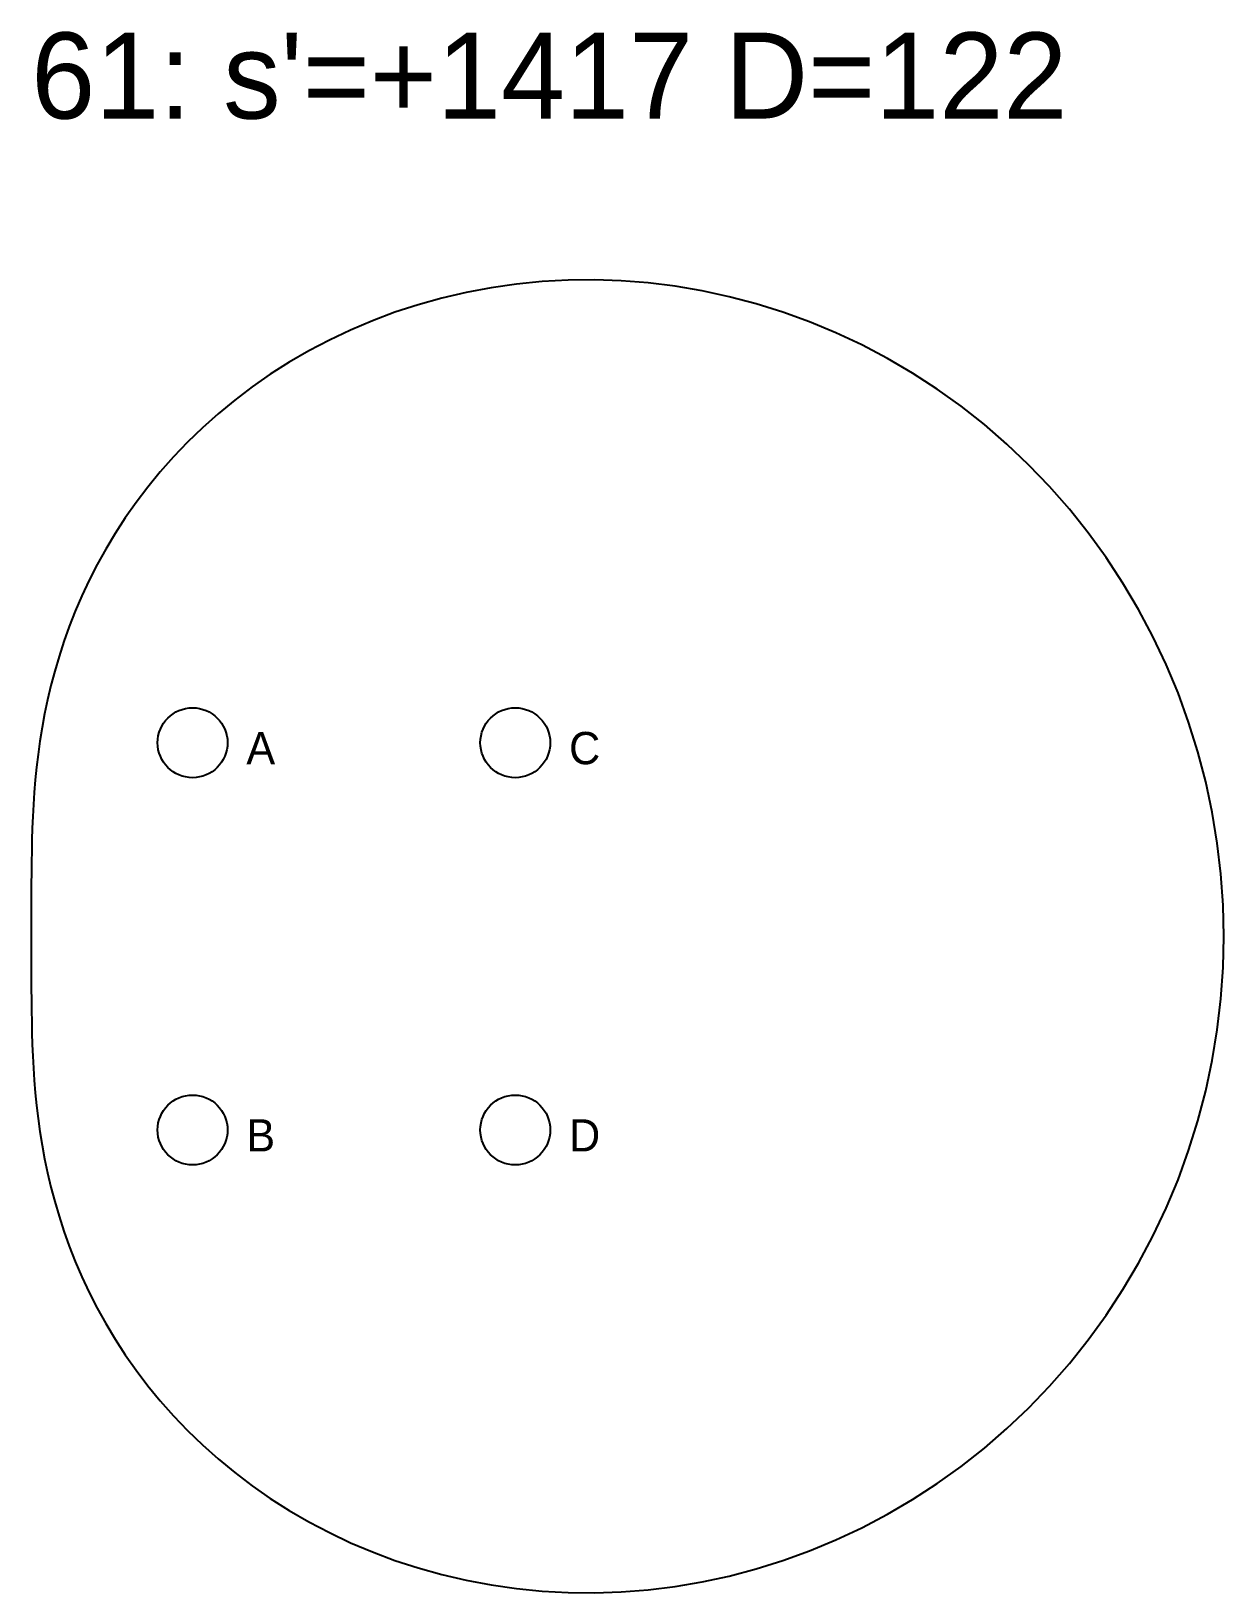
# Model space of a CAD drawing. Header units: millimetres. Extents: x 0 to 111, y -61 to 84.
import ezdxf

# ---------------------------------------------------------------- set-up
doc = ezdxf.new("R2010")
doc.units = ezdxf.units.MM
for name, color, linetype in [('DOWEL', 5, 'CONTINUOUS'), ('SLAB_00', 2, 'CONTINUOUS'), ('TEXT', 1, 'CONTINUOUS')]:
    doc.layers.add(name, color=color, linetype=linetype)

msp = doc.modelspace()

# ---------------------------------------------------------------- linework, layer by layer
at = {"layer": 'DOWEL'}
for centre in [(15, 18), (45, 18), (15, -18), (45, -18)]:
    msp.add_circle(centre, 3.25, dxfattribs=at)
at = {"layer": 'SLAB_00'}
msp.add_lwpolyline([(110.868, 0), (110.8, 2.901), (110.598, 5.796), (110.261, 8.676), (109.792, 11.535), (109.19, 14.366), (108.458, 17.162), (107.599, 19.917), (106.615, 22.624), (105.508, 25.276), (104.282, 27.868), (102.942, 30.393), (101.49, 32.846), (99.931, 35.221), (98.27, 37.514), (96.512, 39.719), (94.661, 41.831), (92.724, 43.848), (90.705, 45.763), (88.611, 47.575), (86.447, 49.28), (84.219, 50.875), (81.935, 52.358), (79.599, 53.726), (77.219, 54.978), (74.801, 56.113), (72.351, 57.129), (69.876, 58.027), (67.382, 58.806), (64.876, 59.467), (62.363, 60.009), (59.851, 60.434), (57.344, 60.744), (54.849, 60.94), (52.372, 61.024), (49.919, 60.999), (47.494, 60.867), (45.102, 60.63), (42.75, 60.293), (40.44, 59.859), (38.179, 59.332), (35.969, 58.714), (33.814, 58.012), (31.719, 57.228), (29.685, 56.367), (27.717, 55.434), (25.816, 54.433), (23.985, 53.37), (22.225, 52.249), (20.539, 51.075), (18.927, 49.852), (17.39, 48.586), (15.928, 47.281), (14.543, 45.943), (13.234, 44.575), (12, 43.183), (10.841, 41.771), (9.755, 40.343), (8.743, 38.903), (7.801, 37.456), (6.929, 36.005), (6.125, 34.555), (5.386, 33.107), (4.71, 31.667), (4.094, 30.236), (3.537, 28.817), (3.034, 27.413), (2.584, 26.026), (2.183, 24.658), (1.829, 23.31), (1.517, 21.984), (1.246, 20.682), (1.011, 19.403), (0.81, 18.149), (0.64, 16.92), (0.497, 15.715), (0.38, 14.535), (0.284, 13.38), (0.207, 12.248), (0.147, 11.139), (0.101, 10.051), (0.066, 8.984), (0.042, 7.936), (0.024, 6.905), (0.013, 5.889), (0.006, 4.886), (0.003, 3.895), (0.001, 2.913), (0, 1.938), (0, 0.968), (0, 0), (0, -0.968), (0, -1.938), (0.001, -2.913), (0.003, -3.895), (0.006, -4.886), (0.013, -5.889), (0.024, -6.905), (0.042, -7.936), (0.066, -8.984), (0.101, -10.051), (0.147, -11.139), (0.207, -12.248), (0.284, -13.38), (0.38, -14.535), (0.497, -15.715), (0.64, -16.92), (0.81, -18.149), (1.011, -19.403), (1.246, -20.682), (1.517, -21.984), (1.829, -23.31), (2.183, -24.658), (2.584, -26.026), (3.034, -27.413), (3.537, -28.817), (4.094, -30.236), (4.71, -31.667), (5.386, -33.107), (6.125, -34.555), (6.929, -36.005), (7.801, -37.456), (8.743, -38.903), (9.755, -40.343), (10.841, -41.771), (12, -43.183), (13.234, -44.575), (14.543, -45.943), (15.928, -47.281), (17.39, -48.586), (18.927, -49.852), (20.539, -51.075), (22.225, -52.249), (23.985, -53.37), (25.816, -54.433), (27.717, -55.434), (29.685, -56.367), (31.719, -57.228), (33.814, -58.012), (35.969, -58.714), (38.179, -59.332), (40.44, -59.859), (42.75, -60.293), (45.102, -60.63), (47.494, -60.867), (49.919, -60.999), (52.372, -61.024), (54.849, -60.94), (57.344, -60.744), (59.851, -60.434), (62.363, -60.009), (64.876, -59.467), (67.382, -58.806), (69.876, -58.027), (72.351, -57.129), (74.801, -56.113), (77.219, -54.978), (79.599, -53.726), (81.935, -52.358), (84.219, -50.875), (86.447, -49.28), (88.611, -47.575), (90.705, -45.763), (92.724, -43.848), (94.661, -41.831), (96.512, -39.719), (98.27, -37.514), (99.931, -35.221), (101.49, -32.846), (102.942, -30.393), (104.282, -27.868), (105.508, -25.276), (106.615, -22.624), (107.599, -19.917), (108.458, -17.162), (109.19, -14.366), (109.792, -11.535), (110.261, -8.676), (110.598, -5.796), (110.8, -2.901)], close=True, dxfattribs=at)

# ---------------------------------------------------------------- texts
at = {"layer": 'DOWEL'}
for s, p in [('A', (20, 16)), ('C', (50, 16)), ('B', (20, -20)), ('D', (50, -20))]:
    msp.add_text(s, height=3, dxfattribs=at).set_placement(p)
at = {"layer": 'TEXT'}
msp.add_text("61: s'=+1417 D=122", height=8, dxfattribs=at).set_placement((0, 76.024))

doc.saveas('drawing.dxf')
